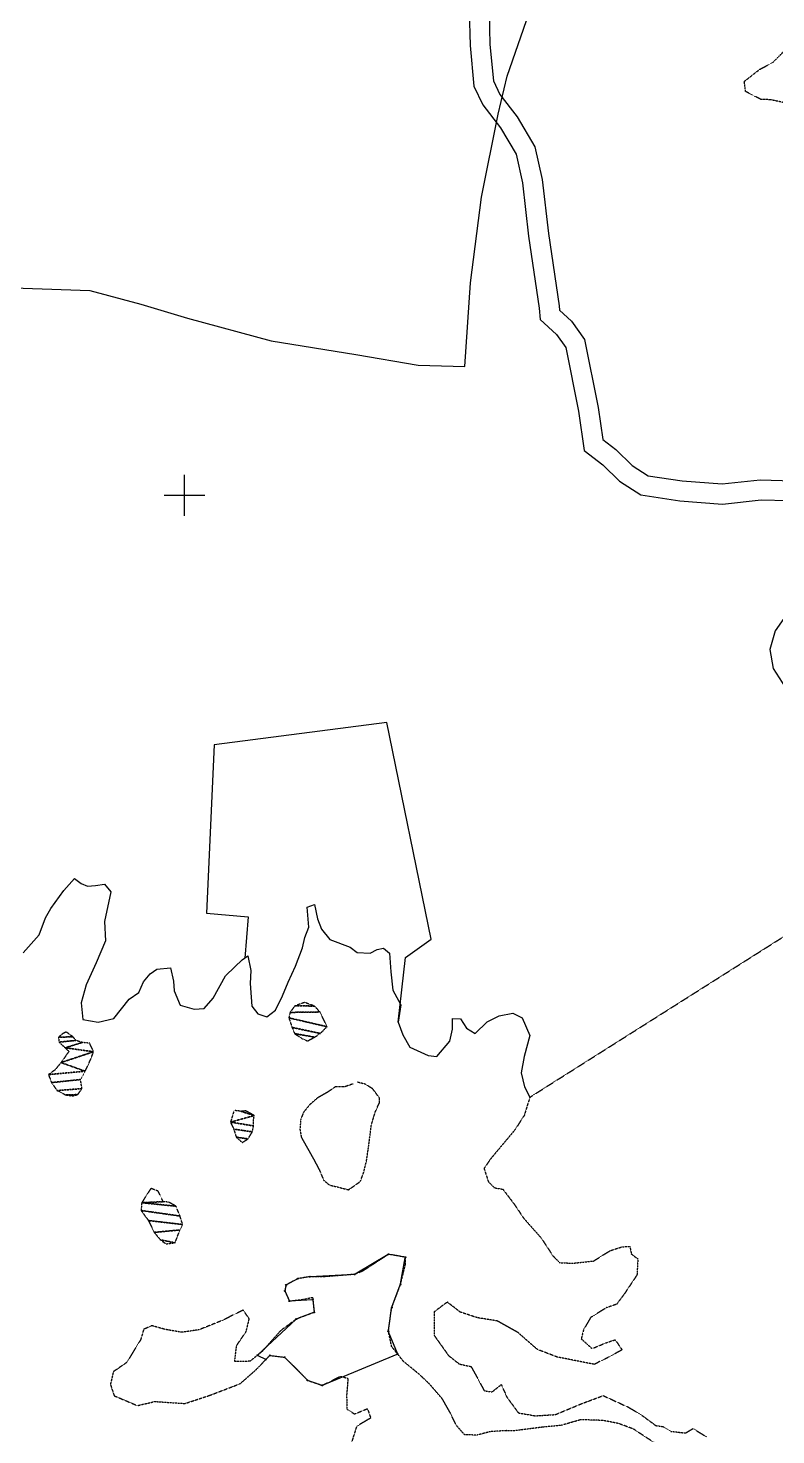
# Model space of a CAD drawing. Header units: metres. Extents: x 619047 to 657292, y 1301217 to 1319844.
# Drawn here: x 654049 to 654783, y 1315809 to 1317189 of the extents above; entities that cross this region are included whole.
import ezdxf

# ---------------------------------------------------------------- set-up
doc = ezdxf.new("R2010")
doc.units = ezdxf.units.M
doc.linetypes.add('HIDDEN', pattern=[0.375, 0.25, -0.125])
for name, color, linetype in [('2', 1, 'Continuous'), ('3', 7, 'Continuous'), ('42', 7, 'Continuous'), ('CVL_CUADCON_LIN', 8, 'Continuous')]:
    doc.layers.add(name, color=color, linetype=linetype)

# ---------------------------------------------------------------- blocks, each defined once
blk = doc.blocks.new('COORD')
at = {"layer": '42', "color": 2, "linetype": 'Continuous'}
for p, q in [((0, -2), (0, 2)), ((-2, 0), (2, 0))]:
    blk.add_line(p, q, dxfattribs=at)
blk = doc.blocks.new('COORD$')
at = {"layer": '42', "color": 2, "linetype": 'Continuous'}
blk.add_blockref('COORD', (0, 0), dxfattribs=at)

msp = doc.modelspace()

# ---------------------------------------------------------------- linework, layer by layer
at = {"layer": '2', "color": 1, "linetype": 'Continuous'}
for points in [[(653729.39273, 1317064.44733), (653855.28073, 1317073.93733), (653877.58373, 1316939.91533), (653969.10573, 1316936.31533), (654109.94273, 1316931.20833), (654159.89473, 1316918.01133), (654205.78573, 1316904.26133), (654287.85873, 1316881.74433), (654370.84673, 1316868.39033), (654431.95073, 1316857.85533), (654477.70373, 1316856.81733), (654483.41473, 1316938.75733), (654494.18673, 1317022.78433), (654510.57573, 1317104.32933), (654519.31673, 1317141.54733), (654570.55673, 1317289.57733), (654637.91073, 1317311.65633), (654773.64673, 1317354.80833), (654705.55573, 1317446.63933), (654555.33273, 1317380.44733)], [(654481.87203, 1317205.45324), (654482.8723, 1317171.42316), (654486.54463, 1317131.72209), (654495.28828, 1317113.36988), (654512.70212, 1317090.68801), (654528.007, 1317064.84103), (654534.3409, 1317036.88538), (654540.34254, 1316984.56547), (654550.716, 1316914.07013), (654551.5484, 1316902.87165), (654567.7906, 1316888.04223), (654576.92246, 1316875.32566), (654589.20204, 1316812.99055), (654594.94486, 1316774.45612), (654613.20859, 1316760.37535), (654629.60118, 1316744.33563), (654650.46003, 1316730.73316), (654688.70823, 1316724.99979), (654730.46439, 1316721.81388), (654768.47477, 1316725.9959), (654794.92605, 1316725.19526)], [(654501.53252, 1317204.00964), (654502.45531, 1317172.61549), (654505.7493, 1317137.00465), (654512.10184, 1317123.67119), (654528.97456, 1317101.69414), (654546.45079, 1317072.18018), (654553.70127, 1317040.17902), (654559.78874, 1316987.11092), (654570.21936, 1316916.22713), (654570.52629, 1316912.09795), (654582.52452, 1316901.14336), (654595.33805, 1316883.29987), (654608.53012, 1316816.33267), (654613.17556, 1316785.16171), (654626.09697, 1316775.1997), (654641.93296, 1316759.7046), (654657.59252, 1316749.49268), (654690.91054, 1316744.49834), (654730.13519, 1316741.50559), (654767.69532, 1316745.63806), (654800.02666, 1316744.65945)], [(654821.37733, 1316653.49169), (654782.45062, 1316597.32666), (654776.90714, 1316579.19281), (654780.43608, 1316560.55779), (654801.09557, 1316528.32237)], [(654412.47273, 1316213.66333), (654419.49373, 1316276.94533), (654444.70773, 1316295.01433), (654401.21773, 1316507.63733), (654231.70773, 1316485.48433), (654224.36073, 1316320.63233), (654265.05973, 1316316.99833), (654261.74773, 1316276.33333)], [(654044.41073, 1316281.61833), (654060.21373, 1316299.07733), (654066.37073, 1316315.91833), (654071.59973, 1316325.12533), (654084.35173, 1316342.80433), (654094.63073, 1316354.61033), (654101.29173, 1316349.60433), (654107.41873, 1316346.87933), (654115.28373, 1316347.73133), (654124.16073, 1316348.84933), (654130.33973, 1316341.55133), (654124.32473, 1316312.26133), (654125.04773, 1316293.46633), (654115.89773, 1316271.76333), (654106.23673, 1316250.30933), (654101.36073, 1316232.46633), (654102.81673, 1316216.22133), (654118.08673, 1316213.60033), (654133.28373, 1316217.33133), (654148.30973, 1316236.05233), (654157.88773, 1316242.51433), (654162.34073, 1316252.98333), (654169.10773, 1316260.93733), (654175.65873, 1316265.58633), (654189.10673, 1316266.75633), (654191.79473, 1316253.82833), (654192.41273, 1316244.17933), (654198.41373, 1316230.27333), (654212.17473, 1316226.36433), (654222.07373, 1316226.98633), (654230.84873, 1316236.99633), (654242.78973, 1316258.98533), (654252.08773, 1316267.73033), (654259.37473, 1316274.67433), (654264.91873, 1316278.54933), (654267.62373, 1316264.09733), (654267.26073, 1316251.38833), (654268.17673, 1316237.93133), (654268.78373, 1316229.29933), (654274.71173, 1316221.74333), (654283.63573, 1316218.79633), (654291.94373, 1316225.24433), (654298.89473, 1316239.29933), (654304.32873, 1316252.82833), (654311.51673, 1316268.41033), (654318.42073, 1316286.53033), (654320.84773, 1316296.46733), (654324.79473, 1316306.67633), (654323.04473, 1316326.47633), (654330.12973, 1316328.84433), (654333.33673, 1316314.90533), (654337.00873, 1316304.78333), (654345.25173, 1316294.71433), (654365.40473, 1316287.06733), (654372.06673, 1316282.06133), (654384.77673, 1316281.19033), (654391.84673, 1316284.82833), (654397.92773, 1316286.16833), (654403.82373, 1316281.40833), (654405.30573, 1316262.87633), (654407.03273, 1316245.10933), (654414.81773, 1316230.71433), (654412.47273, 1316213.66333), (654416.93173, 1316201.26333), (654423.67473, 1316189.14433), (654441.80173, 1316180.96633), (654450.19773, 1316179.79133), (654462.97873, 1316194.92933), (654465.63873, 1316206.64833), (654465.51673, 1316217.31933), (654473.64973, 1316216.90333), (654479.34073, 1316207.82133), (654487.78273, 1316202.58133), (654499.59173, 1316213.89733), (654511.46173, 1316219.87733), (654524.89573, 1316222.31733), (654534.09073, 1316217.84933), (654541.65573, 1316200.40233), (654536.04673, 1316180.01033), (654533.18573, 1316163.71633), (654536.38973, 1316150.03133), (654541.58573, 1316139.92633)]]:
    msp.add_lwpolyline(points, dxfattribs=at)
msp.add_circle((654369.58073, 1315966.19033), 0.5, dxfattribs=at)
at = {"layer": '3', "color": 30, "linetype": 'HIDDEN'}
msp.add_line((654541.58573, 1316139.92633), (655123.60973, 1316508.16233), dxfattribs=at)
for points in [[(654792.31173, 1317115.22433), (654777.79873, 1317118.36133), (654768.14173, 1317118.75933), (654753.32173, 1317126.46633), (654751.93873, 1317136.36033), (654767.29673, 1317148.22433), (654780.17373, 1317154.97833), (654790.71873, 1317165.77133)], [(654368.30873, 1316153.12633), (654360.19473, 1316150.27933), (654356.63773, 1316150.25733), (654350.79273, 1316150.22033), (654344.21573, 1316145.60433), (654333.07573, 1316139.17933), (654325.74673, 1316132.77933), (654319.44373, 1316125.11433), (654316.69373, 1316117.98033), (654315.99373, 1316108.31733), (654317.31273, 1316100.70133), (654325.02373, 1316087.02433), (654330.16473, 1316077.90633), (654335.31073, 1316068.02633), (654339.18273, 1316058.64633), (654344.80373, 1316053.85233), (654353.96673, 1316051.62233), (654363.63873, 1316049.14133), (654375.27573, 1316057.34833), (654378.52273, 1316066.26433), (654381.24573, 1316077.46533), (654383.19573, 1316090.44033), (654384.40373, 1316100.10633), (654386.09973, 1316113.07933), (654390.08173, 1316126.06733), (654394.09273, 1316134.73433), (654394.06473, 1316139.05533), (654387.39873, 1316148.16333), (654380.25473, 1316152.69333), (654372.36473, 1316154.67733), (654372.36473, 1316154.67733)], [(654541.58573, 1316139.92633), (654536.19873, 1316122.33233), (654526.96473, 1316107.99733), (654502.90873, 1316079.26333), (654496.66373, 1316070.04433), (654500.87573, 1316057.13333), (654506.78673, 1316051.10333), (654515.18473, 1316049.67433), (654526.79073, 1316034.30733), (654535.57673, 1316021.19433), (654552.55873, 1316002.07733), (654564.19073, 1315984.42333), (654571.12873, 1315977.38833), (654585.35473, 1315977.29633), (654604.12773, 1315979.29033), (654620.26773, 1315989.38433), (654632.41473, 1315993.33433), (654639.77973, 1315993.41933), (654641.13173, 1315986.31933), (654647.53873, 1315981.31133), (654646.70273, 1315965.54733), (654634.21673, 1315946.85533), (654626.71073, 1315936.86033), (654616.58973, 1315933.44133), (654601.20473, 1315923.86333), (654594.23073, 1315911.84133), (654592.04673, 1315902.92233), (654602.56973, 1315893.38733), (654617.23273, 1315899.39933), (654625.33073, 1315902.03333), (654632.04673, 1315892.20033), (654618.66773, 1315884.93233), (654604.77873, 1315877.91233), (654568.37373, 1315885.11933), (654548.98473, 1315892.52033), (654529.99973, 1315909.07433), (654509.54873, 1315920.52833), (654490.20973, 1315923.61033), (654473.12673, 1315929.25933), (654460.56973, 1315939.02533), (654447.72473, 1315929.47733), (654447.73473, 1315906.35433), (654461.93273, 1315886.44333), (654472.44073, 1315878.17833), (654483.89873, 1315875.76833), (654490.38173, 1315864.15433), (654496.86973, 1315852.03133), (654504.50373, 1315850.84833), (654513.56473, 1315858.06633), (654519.04073, 1315845.67833), (654530.39273, 1315830.30833), (654546.93473, 1315827.44833), (654566.73273, 1315828.69133), (654593.78273, 1315839.92633), (654613.51073, 1315847.26633), (654638.78973, 1315835.61333), (654651.57773, 1315827.88233), (654665.15473, 1315817.87333), (654672.02373, 1315816.93633), (654679.95173, 1315812.19833), (654694.44773, 1315810.58533), (654701.76373, 1315814.98933), (654715.32273, 1315806.50533)], [(654670.47773, 1315796.59033), (654643.09473, 1315814.57233), (654628.30073, 1315819.99333), (654613.28173, 1315822.87033), (654591.68273, 1315823.64033), (654572.44173, 1315818.08433), (654554.42773, 1315816.35333), (654525.76773, 1315812.72233), (654518.39973, 1315812.89233), (654502.91573, 1315811.95333), (654489.74773, 1315808.49933), (654477.55073, 1315808.86833), (654469.31673, 1315818.17533), (654463.59273, 1315830.05233), (654455.55773, 1315844.19033), (654442.68773, 1315859.03433), (654433.44373, 1315867.82233), (654417.54673, 1315880.85333), (654405.94973, 1315895.45833), (654402.73073, 1315910.41333), (654406.02173, 1315933.57433), (654414.65173, 1315956.28733), (654419.50473, 1315976.16233), (654419.42673, 1315983.02233), (654402.88373, 1315985.88233), (654377.41873, 1315969.32933), (654369.58073, 1315966.19033), (654339.38173, 1315963.81233), (654325.66473, 1315963.90933), (654314.00273, 1315961.99733), (654302.38973, 1315955.76633), (654301.18673, 1315949.90833), (654305.61773, 1315940.04933), (654317.79373, 1315941.45833), (654328.43673, 1315943.61333), (654329.87473, 1315928.89233), (654312.42373, 1315922.34033), (654297.05973, 1315910.98433), (654279.00373, 1315890.70433), (654266.92373, 1315880.91033), (654251.93973, 1315880.73833), (654253.79373, 1315896.26033), (654263.28473, 1315910.34433), (654266.19273, 1315922.57333), (654260.25273, 1315931.14533), (654239.79473, 1315921.00133), (654217.03973, 1315911.84833), (654200.04973, 1315909.36633), (654183.50773, 1315912.22633), (654170.51173, 1315915.88933), (654162.67873, 1315912.24233), (654159.74473, 1315902.29933), (654146.03173, 1315879.78233), (654132.92773, 1315870.73833), (654130.02173, 1315858.25433), (654133.70573, 1315847.11633), (654156.42173, 1315837.46633), (654173.64773, 1315841.47533), (654203.13473, 1315839.52533), (654227.93273, 1315847.68533), (654257.26873, 1315858.94733), (654272.86073, 1315872.59233), (654286.41473, 1315886.72333), (654300.91473, 1315884.85633), (654312.98773, 1315873.05133), (654323.52473, 1315862.24633), (654337.80473, 1315857.32733), (654355.73773, 1315866.17133), (654363.12673, 1315864.22333), (654361.78873, 1315847.94633), (654361.94773, 1315833.97233), (654369.62273, 1315829.23233), (654382.26273, 1315834.45833), (654385.41473, 1315825.34733), (654371.53973, 1315817.05733), (654366.39473, 1315800.48233)]]:
    msp.add_lwpolyline(points, dxfattribs=at)
at = {"layer": 'CVL_CUADCON_LIN', "color": 2, "ltscale": 0.5, "flags": 128}
for points in [[(654402.45334, 1315985.62784), (654370.01112, 1315966.44482)], [(654418.93404, 1315983.10751), (654403.37642, 1315985.79715)], [(654414.73964, 1315956.77954), (654419.33882, 1315982.53012)], [(654313.56214, 1315961.76093), (654302.83032, 1315956.00273)], [(654325.17132, 1315963.82843), (654314.49614, 1315962.07822)], [(654369.0814, 1315966.16439), (654326.16406, 1315963.93526)], [(654302.28915, 1315955.27655), (654301.28731, 1315950.39811)], [(654301.3917, 1315949.45227), (654305.41276, 1315940.50539)], [(654406.19932, 1315934.04173), (654414.47414, 1315955.81993)], [(654306.1168, 1315940.07986), (654328.14816, 1315941.4278)], [(654328.69584, 1315940.9607), (654329.82612, 1315929.38996)], [(654402.80107, 1315910.90836), (654405.95139, 1315933.0793)], [(654312.05757, 1315921.99984), (654274.68058, 1315887.24292)], [(654329.40663, 1315928.71658), (654312.89182, 1315922.51608)], [(654411.56048, 1315888.61924), (654402.91848, 1315909.94992)], [(654274.76164, 1315886.67883), (654282.16151, 1315882.97893)], [(654282.95484, 1315883.11617), (654286.06862, 1315886.36249)], [(654286.91064, 1315886.65948), (654300.41882, 1315884.92018)], [(654301.26828, 1315884.50278), (654323.17118, 1315862.59988)], [(654338.26623, 1315857.51974), (654411.28673, 1315887.96342)], [(654323.99747, 1315862.08349), (654337.33199, 1315857.49017)]]:
    msp.add_lwpolyline(points, dxfattribs=at)
at = {"layer": 'CVL_CUADCON_LIN', "color": 2, "ltscale": 0.5}
for centre in [(654402.88373, 1315985.88233), (654419.42673, 1315983.02233), (654314.00273, 1315961.99733), (654325.66473, 1315963.90933), (654301.18673, 1315949.90833), (654302.38973, 1315955.76633), (654414.65173, 1315956.28733), (654305.61773, 1315940.04933), (654328.64723, 1315941.45833), (654406.02173, 1315933.57433), (654312.42373, 1315922.34033), (654329.87473, 1315928.89233), (654402.73073, 1315910.41333), (654274.31443, 1315886.90243), (654282.60873, 1315882.75533), (654286.41473, 1315886.72333), (654300.91473, 1315884.85633), (654411.74823, 1315888.15583), (654323.52473, 1315862.24633), (654337.80473, 1315857.32733)]:
    msp.add_circle(centre, 0.5, dxfattribs=at)

# ---------------------------------------------------------------- block references
at = {"layer": '42', "color": 1, "linetype": 'Continuous', "xscale": 10, "yscale": 10}
msp.add_blockref('COORD$', (654202.60373, 1316730.38433), dxfattribs=at)

# ---------------------------------------------------------------- meshes
at = {"layer": '3', "color": 30, "linetype": 'HIDDEN'}
mesh = msp.add_polyface(dxfattribs=at)
corners = [(654330.20973, 1316229.39233), (654310.89573, 1316229.52433), (654335.58373, 1316223.58033), (654306.36273, 1316223.14233), (654342.53673, 1316209.13633), (654305.12573, 1316217.79633), (654335.97273, 1316202.48633), (654308.23573, 1316208.41133), (654330.40473, 1316198.89233), (654310.81573, 1316202.32833), (654323.31473, 1316195.03533), (654317.96173, 1316197.54333), (654320.53073, 1316232.88933)]
mesh.append_faces([[corners[k] for k in face] for face in [(1, 0, 12), (8, 9, 11, 10)]], dxfattribs={"vtx0": -1, "color": 30})
mesh.append_faces([[corners[k] for k in face] for face in [(0, 1, 3, 2), (2, 3, 5, 4), (4, 5, 7, 6), (6, 7, 9, 8)]], dxfattribs={"vtx0": -1, "vtx2": -1, "color": 30})
mesh = msp.add_polyface(dxfattribs=at)
corners = [(654093.31073, 1316199.18033), (654079.08173, 1316198.83733), (654096.12873, 1316195.64033), (654079.62173, 1316194.01133), (654102.49473, 1316193.64633), (654085.50173, 1316188.45633), (654113.47973, 1316184.56533), (654081.52873, 1316173.94333), (654105.21673, 1316165.45033), (654069.15273, 1316162.17433), (654100.69473, 1316157.28933), (654072.25273, 1316154.31433), (654102.02273, 1316148.40133), (654077.63973, 1316146.46833), (654097.99373, 1316142.53033), (654086.05273, 1316142.20033), (654109.61373, 1316192.92833), (654110.22973, 1316176.15733), (654092.91973, 1316141.22733), (654075.72973, 1316166.79033), (654089.33573, 1316184.92233), (654083.37873, 1316202.42233), (654086.67273, 1316203.96833)]
mesh.append_faces([[corners[k] for k in face] for face in [(1, 0, 22, 21), (14, 15, 18)]], dxfattribs={"vtx0": -1, "color": 30})
mesh.append_faces([[corners[k] for k in face] for face in [(4, 5, 6, 16), (6, 7, 8, 17)]], dxfattribs={"vtx0": -1, "vtx1": -1, "color": 30})
mesh.append_faces([[corners[k] for k in face] for face in [(0, 1, 3, 2), (2, 3, 5, 4), (8, 9, 11, 10), (10, 11, 13, 12), (12, 13, 15, 14)]], dxfattribs={"vtx0": -1, "vtx2": -1, "color": 30})
mesh.append_faces([[corners[k] for k in face] for face in [(6, 5, 20, 7), (8, 7, 19, 9)]], dxfattribs={"vtx0": -1, "vtx3": -1, "color": 30})
mesh = msp.add_polyface(dxfattribs=at)
corners = [(654271.18073, 1316122.01533), (654247.84373, 1316115.51433), (654270.48373, 1316111.84433), (654269.25073, 1316105.99033), (654250.93673, 1316108.67133), (654264.97473, 1316099.10033), (654253.52873, 1316100.80833), (654257.68473, 1316126.25133), (654270.44273, 1316118.19833), (654259.40673, 1316095.50733), (654251.32773, 1316126.97333), (654263.01973, 1316126.53833)]
mesh.append_faces([[corners[k] for k in face] for face in [(5, 6, 9), (7, 0, 11)]], dxfattribs={"vtx0": -1, "color": 30})
mesh.append_faces([[corners[k] for k in face] for face in [(0, 1, 2, 8), (1, 0, 7, 10)]], dxfattribs={"vtx0": -1, "vtx1": -1, "color": 30})
mesh.append_faces([[corners[k] for k in face] for face in [(2, 1, 4, 3), (3, 4, 6, 5)]], dxfattribs={"vtx0": -1, "vtx2": -1, "color": 30})
mesh = msp.add_polyface(dxfattribs=at)
corners = [(654181.82173, 1316037.47733), (654160.75073, 1316036.47433), (654194.31873, 1316033.04633), (654198.23773, 1316023.43533), (654160.07673, 1316028.84333), (654200.87373, 1316015.08033), (654167.30073, 1316019.01633), (654198.14073, 1316009.71333), (654173.02173, 1316007.39333), (654193.45773, 1315997.20933), (654178.94673, 1316000.09233), (654187.16073, 1316037.03033), (654184.58073, 1315996.09133), (654169.73373, 1316050.55233), (654176.87673, 1316047.83933)]
mesh.append_faces([[corners[k] for k in face] for face in [(1, 0, 14, 13), (9, 10, 12)]], dxfattribs={"vtx0": -1, "color": 30})
mesh.append_faces([[corners[k] for k in face] for face in [(0, 1, 2, 11)]], dxfattribs={"vtx0": -1, "vtx1": -1, "color": 30})
mesh.append_faces([[corners[k] for k in face] for face in [(2, 1, 4, 3), (3, 4, 6, 5), (5, 6, 8, 7), (7, 8, 10, 9)]], dxfattribs={"vtx0": -1, "vtx2": -1, "color": 30})

doc.saveas('drawing.dxf')
